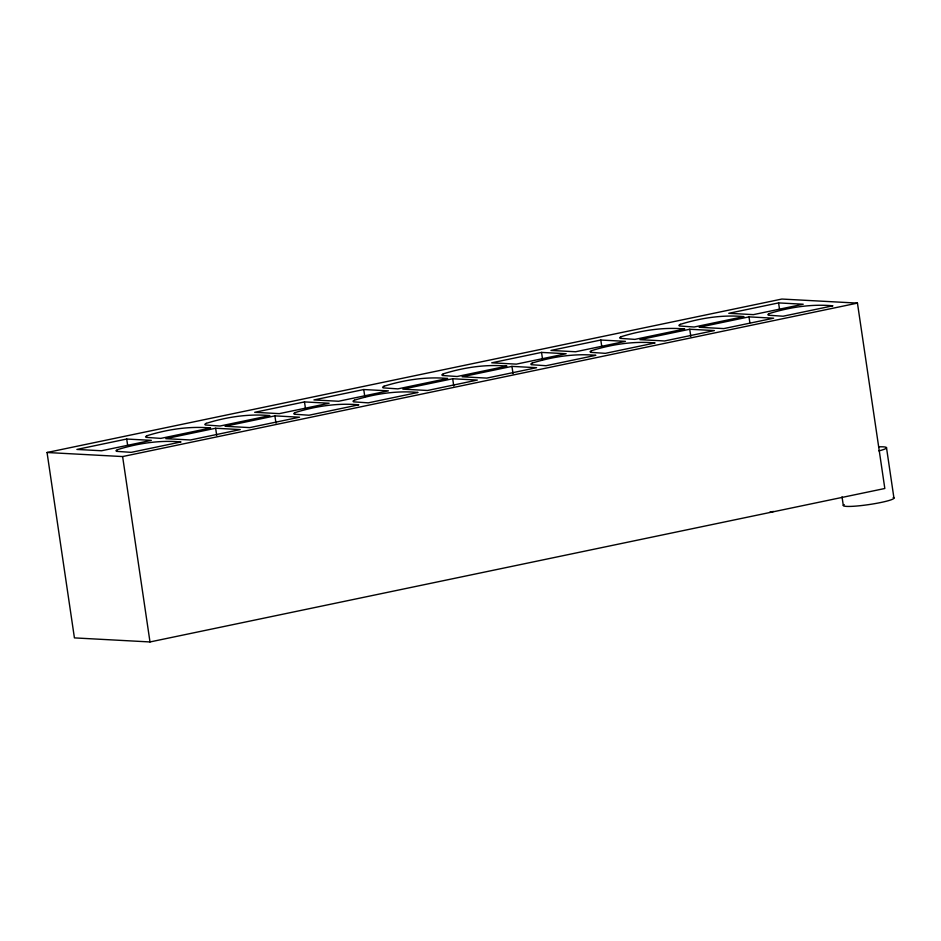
<?xml version="1.0" encoding="UTF-8"?>
<svg xmlns="http://www.w3.org/2000/svg" width="941" height="941" viewBox="0 0 941 941"><rect width="100%" height="100%" fill="white"/><g stroke="black" fill="none" stroke-linecap="round" stroke-linejoin="round"><path stroke-width="1.41" d="M773.608 511.457L770.032 511.986M47.05 452.503L781.889 299.05L857.451 303.108L884.822 488.497L149.995 641.95L74.421 637.892L47.05 452.503L122.612 456.561L857.451 303.108M126.706 439.035L76.891 449.433L101.522 450.763L151.336 440.353L126.706 439.035L127.564 444.846M304.496 401.913L254.682 412.311L279.312 413.64L329.127 403.23L304.496 401.913L305.566 409.182M363.755 389.539L313.941 399.937L338.572 401.254L388.386 390.856L363.755 389.539L364.826 396.796M541.545 352.405L491.72 362.814L516.35 364.132L566.176 353.734L541.545 352.405L542.616 359.674M600.805 340.03L550.979 350.44L575.61 351.758L625.436 341.348L600.805 340.03L601.875 347.3M778.583 302.908L728.769 313.306L753.4 314.635L803.214 304.225L778.583 302.908L779.654 310.177M215.642 428.249L165.828 438.659L190.458 439.976L240.273 429.578L215.642 428.249L216.724 435.518M274.901 415.875L225.087 426.285L249.718 427.602L299.532 417.204L274.901 415.875L275.984 423.144M452.692 378.752L402.877 389.151L427.508 390.48L477.322 380.07L452.692 378.752L453.762 386.022M511.951 366.378L462.137 376.776L486.768 378.106L536.582 367.696L511.951 366.378L513.021 373.648M689.741 329.244L639.915 339.654L664.546 340.971L714.372 330.573L689.741 329.244L690.812 336.513M749.001 316.87L699.175 327.28L723.805 328.597L773.631 318.199L749.001 316.87L749.859 322.692M886.516 447.787L893.95 498.13M842.03 496.824L843.301 505.458M122.612 456.561L149.995 641.95M893.162 497.507A25.595 2.811 -8.4 0 1 868.331 504.67A25.595 2.811 -8.4 0 1 844.242 504.588M879.306 446.822A25.595 2.811 -8.4 0 1 878.894 450.904M117.366 449.692L115.966 450.657L116.449 451.339L131.199 452.35L181.013 441.952C159.594 439.976 137.809 443.352 117.366 449.692M146.961 435.73L145.549 436.695L146.031 437.365L160.782 438.388L210.608 427.979C189.188 426.014 167.404 429.378 146.961 435.73M206.22 423.356L204.809 424.32L205.291 424.991L220.041 426.014L269.867 415.604C248.448 413.64 226.663 417.004 206.22 423.356M295.156 412.57L293.745 413.534L294.227 414.216L308.977 415.228L358.803 404.818C337.384 402.854 315.6 406.218 295.156 412.57M354.416 400.196L353.004 401.16L353.487 401.842L368.237 402.854L418.063 392.444C396.643 390.48 374.859 393.844 354.416 400.196M383.999 386.222L382.599 387.186L383.081 387.868L397.831 388.88L447.645 378.482C426.226 376.506 404.442 379.882 383.999 386.222M443.27 373.848L441.858 374.812L442.341 375.494L457.091 376.506L506.905 366.108C485.497 364.132 463.701 367.508 443.27 373.848M532.194 363.073L530.795 364.026L531.277 364.708L546.027 365.72L595.841 355.322C574.422 353.357 552.638 356.721 532.194 363.073M591.466 350.687L590.054 351.652L590.536 352.334L605.286 353.345L655.101 342.947C633.693 340.971 611.897 344.347 591.466 350.687M621.048 336.725L619.637 337.69L620.119 338.372L634.869 339.383L684.695 328.974C663.276 327.009 641.491 330.373 621.048 336.725M680.308 324.351L678.896 325.315L679.378 325.986L694.14 327.009L743.955 316.599C722.535 314.635 700.751 317.999 680.308 324.351M769.244 313.565L767.832 314.529L768.315 315.211L783.065 316.223L832.891 305.813C811.471 303.849 789.687 307.225 769.244 313.565"/></g></svg>
